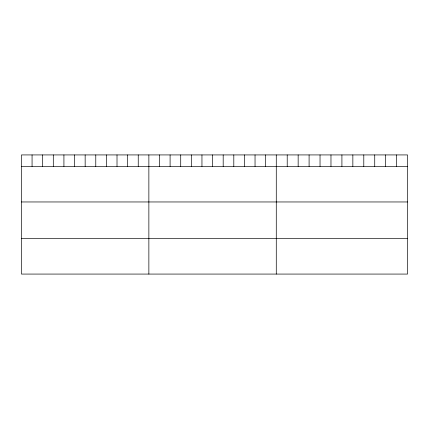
<?xml version="1.0" encoding="UTF-8"?>
<svg xmlns="http://www.w3.org/2000/svg" width="429" height="429" viewBox="0 0 429 429"><rect width="100%" height="100%" fill="white"/><g stroke="black" fill="none" stroke-linecap="round" stroke-linejoin="round"><path stroke-width="0.64" d="M407.55 166.441L407.55 274.072L21.45 274.072L21.45 154.928L407.55 154.928L407.55 166.441L21.45 166.441M21.45 201.962L407.55 201.962M21.45 238.556L407.55 238.556M396.611 154.928L396.611 166.441M385.671 154.928L385.671 166.441M374.731 154.928L374.731 166.441M363.792 154.928L363.792 166.441M352.853 154.928L352.853 166.441M341.913 154.928L341.913 166.441M330.974 154.928L330.974 166.441M320.034 154.928L320.034 166.441M309.094 154.928L309.094 166.441M298.155 154.928L298.155 166.441M287.216 154.928L287.216 166.441M276.276 154.928L276.276 274.072M265.658 154.928L265.658 166.441M255.041 154.928L255.041 166.441M244.423 154.928L244.423 166.441M233.805 154.928L233.805 166.441M223.187 154.928L223.187 166.441M212.569 154.928L212.569 166.441M201.952 154.928L201.952 166.441M191.334 154.928L191.334 166.441M180.716 154.928L180.716 166.441M170.099 154.928L170.099 166.441M159.481 154.928L159.481 166.441M148.863 154.928L148.863 274.072M138.245 154.928L138.245 166.441M127.627 154.928L127.627 166.441M117.01 154.928L117.01 166.441M106.392 154.928L106.392 166.441M95.774 154.928L95.774 166.441M85.157 154.928L85.157 166.441M74.539 154.928L74.539 166.441M63.921 154.928L63.921 166.441M53.303 154.928L53.303 166.441M42.685 154.928L42.685 166.441M32.068 154.928L32.068 166.441"/></g></svg>
